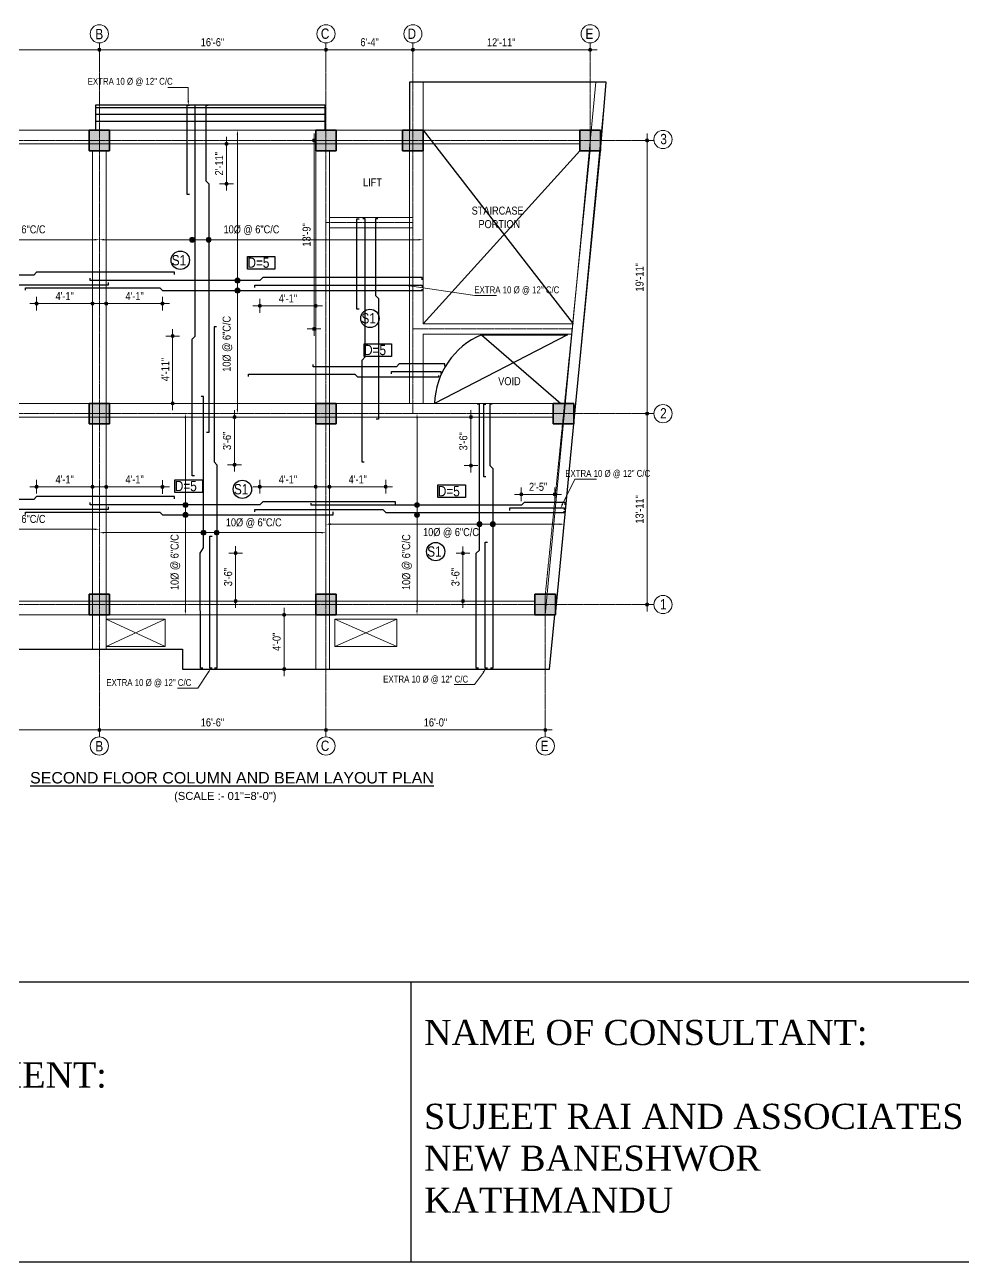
# Model space of a CAD drawing. Header units: inches. Extents: x 57837 to 133168, y 6972 to 27776.
# Drawn here: x 67352 to 68172, y 22632 to 23714 of the extents above; entities that cross this region are included whole.
import ezdxf

# ---------------------------------------------------------------- set-up
doc = ezdxf.new("R2010")
doc.units = ezdxf.units.IN
doc.header["$MEASUREMENT"] = 0
doc.linetypes.add('CENTER', pattern=[2, 1.25, -0.25, 0.25, -0.25])
for name, color, linetype, lineweight in [('0.15L', 210, 'Continuous', 15), ('CENTER', 9, 'CENTER', 5), ('col', 20, 'Continuous', 35), ('DIM', 2, 'Continuous', 13), ('rod position', 1, 'Continuous', 30), ('VALADARES', 3, 'Continuous', 25), ('wall line', 20, 'Continuous', 50)]:
    doc.layers.add(name, color=color, linetype=linetype, lineweight=lineweight)
doc.layers.add('text', color=255, linetype='Continuous')
doc.styles.add('Arial', font='arial.ttf', dxfattribs={"height": 6.5})
doc.styles.get("Standard").update_dxf_attribs({"font": 'ARIALN.TTF', "height": 7})

msp = doc.modelspace()

# ---------------------------------------------------------------- hatches: boundary and pattern name
at = {"lineweight": 13}
h = msp.add_hatch(color=256, dxfattribs=at)
edge = h.paths.add_edge_path()
edge.add_arc((67416.9, 23692.5), 1.42, 0, 360)
h = msp.add_hatch(color=256, dxfattribs=at)
edge = h.paths.add_edge_path()
edge.add_arc((67416.9, 23692.5), 1.42, 180, 540)
h = msp.add_hatch(color=256, dxfattribs=at)
edge = h.paths.add_edge_path()
edge.add_arc((67615.1, 23692.5), 1.42, 180, 540)
h = msp.add_hatch(color=256, dxfattribs=at)
edge = h.paths.add_edge_path()
edge.add_arc((67615.1, 23692.5), 1.42, 0, 360)
h = msp.add_hatch(color=256, dxfattribs=at)
edge = h.paths.add_edge_path()
edge.add_arc((67691.1, 23692.5), 1.42, 0, 360)
h = msp.add_hatch(color=256, dxfattribs=at)
edge = h.paths.add_edge_path()
edge.add_arc((67691.1, 23692.5), 1.42, 180, 540)
h = msp.add_hatch(color=256, dxfattribs=at)
edge = h.paths.add_edge_path()
edge.add_arc((67846.1, 23692.5), 1.42, 0, 360)
h = msp.add_hatch(color=256, dxfattribs=at)
edge = h.paths.add_edge_path()
edge.add_arc((67528.1, 23610.2), 1.42, 90, 450)
h = msp.add_hatch(color=256, dxfattribs=at)
edge = h.paths.add_edge_path()
edge.add_arc((67604.7, 23613.2), 1.42, 90, 450)
h = msp.add_hatch(color=256, dxfattribs=at)
edge = h.paths.add_edge_path()
edge.add_arc((67895.9, 23613.2), 1.42, 90, 450)
h = msp.add_hatch(color=256, dxfattribs=at)
edge = h.paths.add_edge_path()
edge.add_arc((67528.1, 23575.3), 1.42, -90, 270)
h = msp.add_hatch(color=256, dxfattribs=at)
edge = h.paths.add_edge_path()
edge.add_arc((67362, 23470.5), 1.42, 180, 540)
h = msp.add_hatch(color=256, dxfattribs=at)
edge = h.paths.add_edge_path()
edge.add_arc((67410.9, 23470.5), 1.42, 0, 360)
h = msp.add_hatch(color=256, dxfattribs=at)
edge = h.paths.add_edge_path()
edge.add_arc((67422.9, 23470.5), 1.42, 180, 540)
h = msp.add_hatch(color=256, dxfattribs=at)
edge = h.paths.add_edge_path()
edge.add_arc((67472.1, 23470.5), 1.42, 0, 360)
h = msp.add_hatch(color=256, dxfattribs=at)
edge = h.paths.add_edge_path()
edge.add_arc((67557.2, 23468.5), 1.42, 180, 540)
h = msp.add_hatch(color=256, dxfattribs=at)
edge = h.paths.add_edge_path()
edge.add_arc((67606.1, 23468.5), 1.42, 0, 360)
h = msp.add_hatch(color=256, dxfattribs=at)
edge = h.paths.add_edge_path()
edge.add_arc((67604.7, 23448.3), 1.42, -90, 270)
h = msp.add_hatch(color=256, dxfattribs=at)
edge = h.paths.add_edge_path()
edge.add_arc((67481, 23442.1), 1.42, 90, 450)
h = msp.add_hatch(color=256, dxfattribs=at)
edge = h.paths.add_edge_path()
edge.add_arc((67481, 23383.2), 1.42, -90, 270)
h = msp.add_hatch(color=256, dxfattribs=at)
edge = h.paths.add_edge_path()
edge.add_arc((67535.1, 23371.2), 1.42, 90, 450)
h = msp.add_hatch(color=256, dxfattribs=at)
edge = h.paths.add_edge_path()
edge.add_arc((67741.9, 23371.2), 1.42, 90, 450)
h = msp.add_hatch(color=256, dxfattribs=at)
edge = h.paths.add_edge_path()
edge.add_arc((67895.9, 23374.2), 1.42, 90, 450)
h = msp.add_hatch(color=256, dxfattribs=at)
edge = h.paths.add_edge_path()
edge.add_arc((67895.9, 23374.2), 1.42, -90, 270)
h = msp.add_hatch(color=256, dxfattribs=at)
edge = h.paths.add_edge_path()
edge.add_arc((67535.1, 23329.5), 1.42, -90, 270)
h = msp.add_hatch(color=256, dxfattribs=at)
edge = h.paths.add_edge_path()
edge.add_arc((67741.9, 23328.8), 1.42, -90, 270)
h = msp.add_hatch(color=256, dxfattribs=at)
edge = h.paths.add_edge_path()
edge.add_arc((67362, 23310.2), 1.42, 180, 540)
h = msp.add_hatch(color=256, dxfattribs=at)
edge = h.paths.add_edge_path()
edge.add_arc((67410.9, 23310.2), 1.42, 0, 360)
h = msp.add_hatch(color=256, dxfattribs=at)
edge = h.paths.add_edge_path()
edge.add_arc((67422.9, 23310.1), 1.42, 180, 540)
h = msp.add_hatch(color=256, dxfattribs=at)
edge = h.paths.add_edge_path()
edge.add_arc((67472.1, 23310.1), 1.42, 0, 360)
h = msp.add_hatch(color=256, dxfattribs=at)
edge = h.paths.add_edge_path()
edge.add_arc((67557.2, 23310.2), 1.42, 180, 540)
h = msp.add_hatch(color=256, dxfattribs=at)
edge = h.paths.add_edge_path()
edge.add_arc((67606.1, 23310.2), 1.42, 0, 360)
h = msp.add_hatch(color=256, dxfattribs=at)
edge = h.paths.add_edge_path()
edge.add_arc((67618.1, 23310.2), 1.42, 180, 540)
h = msp.add_hatch(color=256, dxfattribs=at)
edge = h.paths.add_edge_path()
edge.add_arc((67667.3, 23310.2), 1.42, 0, 360)
h = msp.add_hatch(color=256, dxfattribs=at)
edge = h.paths.add_edge_path()
edge.add_arc((67785.9, 23303.6), 1.42, 180, 540)
h = msp.add_hatch(color=256, dxfattribs=at)
edge = h.paths.add_edge_path()
edge.add_arc((67815.1, 23303.6), 1.42, 0, 360)
h = msp.add_hatch(color=256, dxfattribs=at)
edge = h.paths.add_edge_path()
edge.add_arc((67536.1, 23252.2), 1.42, 90, 450)
h = msp.add_hatch(color=256, dxfattribs=at)
edge = h.paths.add_edge_path()
edge.add_arc((67734.9, 23252.1), 1.42, 90, 450)
h = msp.add_hatch(color=256, dxfattribs=at)
edge = h.paths.add_edge_path()
edge.add_arc((67536.1, 23210.2), 1.42, -90, 270)
h = msp.add_hatch(color=256, dxfattribs=at)
edge = h.paths.add_edge_path()
edge.add_arc((67734.9, 23210.2), 1.42, -90, 270)
h = msp.add_hatch(color=256, dxfattribs=at)
edge = h.paths.add_edge_path()
edge.add_arc((67895.9, 23207.2), 1.42, -90, 270)
h = msp.add_hatch(color=256, dxfattribs=at)
edge = h.paths.add_edge_path()
edge.add_arc((67578.6, 23198.2), 1.42, 90, 450)
h = msp.add_hatch(color=256, dxfattribs=at)
edge = h.paths.add_edge_path()
edge.add_arc((67578.6, 23150.7), 1.42, -90, 270)
h = msp.add_hatch(color=256, dxfattribs=at)
edge = h.paths.add_edge_path()
edge.add_arc((67416.9, 23097.5), 1.42, 0, 360)
h = msp.add_hatch(color=256, dxfattribs=at)
edge = h.paths.add_edge_path()
edge.add_arc((67416.9, 23097.5), 1.42, 180, 540)
h = msp.add_hatch(color=256, dxfattribs=at)
edge = h.paths.add_edge_path()
edge.add_arc((67615.1, 23097.5), 1.42, 0, 360)
h = msp.add_hatch(color=256, dxfattribs=at)
edge = h.paths.add_edge_path()
edge.add_arc((67615.1, 23097.5), 1.42, 180, 540)
h = msp.add_hatch(color=256, dxfattribs=at)
edge = h.paths.add_edge_path()
edge.add_arc((67806.9, 23097.5), 1.42, 0, 360)
at = {"layer": 'col'}
h = msp.add_hatch(color=256, dxfattribs=at)
h.paths.add_polyline_path([(67407.9, 23604.2), (67425.9, 23604.2), (67425.9, 23622.2), (67407.9, 23622.2)])
h.paths.add_polyline_path([(67407.9, 23198.2), (67425.9, 23198.2), (67425.9, 23216.2), (67407.9, 23216.2)])
h.paths.add_polyline_path([(67209.9, 23198.2), (67227.9, 23198.2), (67227.9, 23216.2), (67209.9, 23216.2)])
h.paths.add_polyline_path([(67209.9, 23604.2), (67227.9, 23604.2), (67227.9, 23622.2), (67209.9, 23622.2)])
h.paths.add_polyline_path([(67209.9, 23365.2), (67227.9, 23365.2), (67227.9, 23383.2), (67209.9, 23383.2)])
h.paths.add_polyline_path([(67407.9, 23365.2), (67425.9, 23365.2), (67425.9, 23383.2), (67407.9, 23383.2)])
h.paths.add_polyline_path([(67797.7, 23198.2), (67815.7, 23198.2), (67815.7, 23216.2), (67797.7, 23216.2)])
h.paths.add_polyline_path([(67813.9, 23365.2), (67831.9, 23365.2), (67831.9, 23383.2), (67813.9, 23383.2)])
h.paths.add_polyline_path([(67606.1, 23198.2), (67624.1, 23198.2), (67624.1, 23216.2), (67606.1, 23216.2)])
h.paths.add_polyline_path([(67606.1, 23365.2), (67624.1, 23365.2), (67624.1, 23383.2), (67606.1, 23383.2)])
h.paths.add_polyline_path([(67837.1, 23604.2), (67855.1, 23604.2), (67855.1, 23622.2), (67837.1, 23622.2)])
h.paths.add_polyline_path([(67682.1, 23604.2), (67700.1, 23604.2), (67700.1, 23622.2), (67682.1, 23622.2)])
h.paths.add_polyline_path([(67606.1, 23604.2), (67624.1, 23604.2), (67624.1, 23622.2), (67606.1, 23622.2)])
at = {"layer": 'DIM', "lineweight": 0}
h = msp.add_hatch(color=3, dxfattribs=at)
h.paths.add_polyline_path([(67498.1, 23528.5, 0.414214), (67495.9, 23526.3, 0.414214), (67498.1, 23524.1)])
h.paths.add_polyline_path([(67498.1, 23528.5), (67498.1, 23524.1, 0.414214), (67500.3, 23526.3, 0.414214)])
h = msp.add_hatch(color=3, dxfattribs=at)
h.paths.add_polyline_path([(67512.5, 23528.5, 0.414214), (67510.3, 23526.3, 0.414214), (67512.5, 23524.1)])
h.paths.add_polyline_path([(67512.5, 23528.5), (67512.5, 23524.1, 0.414214), (67514.7, 23526.3, 0.414214)])
h = msp.add_hatch(color=3, dxfattribs=at)
h.paths.add_polyline_path([(67537.7, 23492.7, 0.414214), (67535.5, 23490.6, 0.414214), (67537.7, 23488.4)])
h.paths.add_polyline_path([(67537.7, 23492.7), (67537.7, 23488.4, 0.414214), (67539.9, 23490.6, 0.414214)])
h = msp.add_hatch(color=3, dxfattribs=at)
h.paths.add_polyline_path([(67537.7, 23484, 0.414214), (67535.5, 23481.8, 0.414214), (67537.7, 23479.6)])
h.paths.add_polyline_path([(67537.7, 23484), (67537.7, 23479.6, 0.414214), (67539.9, 23481.8, 0.414214)])
h = msp.add_hatch(color=3, dxfattribs=at)
h.paths.add_polyline_path([(67492.2, 23296.5, 0.414214), (67490, 23294.3, 0.414214), (67492.2, 23292.1)])
h.paths.add_polyline_path([(67492.2, 23296.5), (67492.2, 23292.1, 0.414214), (67494.4, 23294.3, 0.414214)])
h = msp.add_hatch(color=3, dxfattribs=at)
h.paths.add_polyline_path([(67694.7, 23296.5, 0.414214), (67692.5, 23294.3, 0.414214), (67694.7, 23292.1)])
h.paths.add_polyline_path([(67694.7, 23296.5), (67694.7, 23292.1, 0.414214), (67696.9, 23294.3, 0.414214)])
h = msp.add_hatch(color=3, dxfattribs=at)
h.paths.add_polyline_path([(67492.2, 23287.8, 0.414214), (67490, 23285.6, 0.414214), (67492.2, 23283.4)])
h.paths.add_polyline_path([(67492.2, 23287.8), (67492.2, 23283.4, 0.414214), (67494.4, 23285.6, 0.414214)])
h = msp.add_hatch(color=3, dxfattribs=at)
h.paths.add_polyline_path([(67694.7, 23287.8, 0.414214), (67692.5, 23285.6, 0.414214), (67694.7, 23283.4)])
h.paths.add_polyline_path([(67694.7, 23287.8), (67694.7, 23283.4, 0.414214), (67696.9, 23285.6, 0.414214)])
h = msp.add_hatch(color=3, dxfattribs=at)
h.paths.add_polyline_path([(67749.4, 23279.7, 0.414214), (67747.3, 23277.5, 0.414214), (67749.4, 23275.3)])
h.paths.add_polyline_path([(67749.4, 23279.7), (67749.4, 23275.3, 0.414214), (67751.6, 23277.5, 0.414214)])
h = msp.add_hatch(color=3, dxfattribs=at)
h.paths.add_polyline_path([(67761.1, 23279.7, 0.414214), (67758.9, 23277.5, 0.414214), (67761.1, 23275.3)])
h.paths.add_polyline_path([(67761.1, 23279.7), (67761.1, 23275.3, 0.414214), (67763.3, 23277.5, 0.414214)])
h = msp.add_hatch(color=3, dxfattribs=at)
h.paths.add_polyline_path([(67507.9, 23272.3, 0.414214), (67505.7, 23270.1, 0.414214), (67507.9, 23267.9)])
h.paths.add_polyline_path([(67507.9, 23272.3), (67507.9, 23267.9, 0.414214), (67510, 23270.1, 0.414214)])
h = msp.add_hatch(color=3, dxfattribs=at)
h.paths.add_polyline_path([(67519.5, 23272.3, 0.414214), (67517.3, 23270.1, 0.414214), (67519.5, 23267.9)])
h.paths.add_polyline_path([(67519.5, 23272.3), (67519.5, 23267.9, 0.414214), (67521.7, 23270.1, 0.414214)])

# ---------------------------------------------------------------- linework, layer by layer
at = {"lineweight": 13}
for p, q in [((67416.9, 23698.5), (67416.9, 23686.5)), ((67416.9, 23686.5), (67416.9, 23698.5)), ((67615.1, 23686.5), (67615.1, 23698.5)), ((67615.1, 23698.5), (67615.1, 23686.5)), ((67691.1, 23698.5), (67691.1, 23686.5)), ((67691.1, 23686.5), (67691.1, 23698.5)), ((67846.1, 23698.5), (67846.1, 23686.5)), ((67410.9, 23692.5), (67422.9, 23692.5)), ((67422.9, 23692.5), (67410.9, 23692.5)), ((67621.1, 23692.5), (67609.1, 23692.5)), ((67609.1, 23692.5), (67621.1, 23692.5)), ((67685.1, 23692.5), (67697.1, 23692.5)), ((67697.1, 23692.5), (67685.1, 23692.5)), ((67840.1, 23692.5), (67852.1, 23692.5)), ((67522.1, 23610.2), (67534.1, 23610.2)), ((67528.1, 23604.2), (67528.1, 23616.2)), ((67598.7, 23613.2), (67610.7, 23613.2)), ((67604.7, 23607.2), (67604.7, 23619.2)), ((67889.9, 23613.2), (67901.9, 23613.2)), ((67895.9, 23607.2), (67895.9, 23619.2)), ((67528.1, 23581.3), (67528.1, 23569.3)), ((67534.1, 23575.3), (67522.1, 23575.3)), ((67368, 23470.5), (67356, 23470.5)), ((67362, 23464.5), (67362, 23476.5)), ((67404.9, 23470.5), (67416.9, 23470.5)), ((67410.9, 23476.5), (67410.9, 23464.5)), ((67428.9, 23470.5), (67416.9, 23470.5)), ((67422.9, 23464.5), (67422.9, 23476.5)), ((67466.1, 23470.5), (67478.1, 23470.5)), ((67472.1, 23476.5), (67472.1, 23464.5)), ((67563.2, 23468.5), (67551.2, 23468.5)), ((67557.2, 23462.5), (67557.2, 23474.5)), ((67600.1, 23468.5), (67612.1, 23468.5)), ((67606.1, 23474.5), (67606.1, 23462.5)), ((67481, 23436.1), (67481, 23448.1)), ((67610.7, 23448.3), (67598.7, 23448.3)), ((67604.7, 23454.3), (67604.7, 23442.3)), ((67475, 23442.1), (67487, 23442.1)), ((67487, 23383.2), (67475, 23383.2)), ((67481, 23389.2), (67481, 23377.2)), ((67529.1, 23371.2), (67541.1, 23371.2)), ((67535.1, 23365.2), (67535.1, 23377.2)), ((67735.9, 23371.2), (67747.9, 23371.2)), ((67741.9, 23365.2), (67741.9, 23377.2)), ((67889.9, 23374.2), (67901.9, 23374.2)), ((67901.9, 23374.2), (67889.9, 23374.2)), ((67895.9, 23368.2), (67895.9, 23380.2)), ((67895.9, 23380.2), (67895.9, 23368.2)), ((67541.1, 23329.5), (67529.1, 23329.5)), ((67535.1, 23335.5), (67535.1, 23323.5)), ((67747.9, 23328.8), (67735.9, 23328.8)), ((67741.9, 23334.8), (67741.9, 23322.8)), ((67368, 23310.2), (67356, 23310.2)), ((67362, 23304.2), (67362, 23316.2)), ((67404.9, 23310.2), (67416.9, 23310.2)), ((67410.9, 23316.2), (67410.9, 23304.2)), ((67428.9, 23310.1), (67416.9, 23310.1)), ((67422.9, 23304.1), (67422.9, 23316.1)), ((67466.1, 23310.1), (67478.1, 23310.1)), ((67472.1, 23316.1), (67472.1, 23304.1)), ((67563.2, 23310.2), (67551.2, 23310.2)), ((67557.2, 23304.2), (67557.2, 23316.2)), ((67600.1, 23310.2), (67612.1, 23310.2)), ((67606.1, 23316.2), (67606.1, 23304.2)), ((67624.1, 23310.2), (67612.1, 23310.2)), ((67618.1, 23304.2), (67618.1, 23316.2)), ((67661.3, 23310.2), (67673.3, 23310.2)), ((67667.3, 23316.2), (67667.3, 23304.2)), ((67785.9, 23297.6), (67785.9, 23309.6)), ((67815.1, 23309.6), (67815.1, 23297.6)), ((67791.9, 23303.6), (67779.9, 23303.6)), ((67809.1, 23303.6), (67821.1, 23303.6)), ((67530.1, 23252.2), (67542.1, 23252.2)), ((67536.1, 23246.2), (67536.1, 23258.2)), ((67728.9, 23252.1), (67740.9, 23252.1)), ((67734.9, 23246.1), (67734.9, 23258.1)), ((67542.1, 23210.2), (67530.1, 23210.2)), ((67536.1, 23216.2), (67536.1, 23204.2)), ((67740.9, 23210.2), (67728.9, 23210.2)), ((67734.9, 23216.2), (67734.9, 23204.2)), ((67895.9, 23213.2), (67895.9, 23201.2)), ((67572.6, 23198.2), (67584.6, 23198.2)), ((67578.6, 23192.2), (67578.6, 23204.2)), ((67901.9, 23207.2), (67889.9, 23207.2)), ((67578.6, 23156.7), (67578.6, 23144.7)), ((67584.6, 23150.7), (67572.6, 23150.7)), ((67416.9, 23103.5), (67416.9, 23091.5)), ((67416.9, 23091.5), (67416.9, 23103.5)), ((67615.1, 23103.5), (67615.1, 23091.5)), ((67615.1, 23091.5), (67615.1, 23103.5)), ((67806.9, 23103.5), (67806.9, 23091.5)), ((67410.9, 23097.5), (67422.9, 23097.5)), ((67422.9, 23097.5), (67410.9, 23097.5)), ((67609.1, 23097.5), (67621.1, 23097.5)), ((67621.1, 23097.5), (67609.1, 23097.5)), ((67800.9, 23097.5), (67812.9, 23097.5))]:
    msp.add_line(p, q, dxfattribs=at)
at = {"color": 6}
for p, q in [((67860.2, 23664.2), (67688.1, 23664.2)), ((67688.1, 23664.2), (67688.1, 23622.2)), ((67855.1, 23604.2), (67860.2, 23664.2)), ((67413.7, 23622.2), (67413.7, 23644.2)), ((67413.7, 23644.2), (67614.1, 23644.2)), ((67614.1, 23644.2), (67614.1, 23622.2)), ((67700.1, 23622.2), (67831.3, 23452.8)), ((67700.1, 23452.8), (67837.1, 23604.2)), ((67831.9, 23365.2), (67855.1, 23604.2)), ((67815.7, 23198.2), (67831.9, 23365.2)), ((67810.6, 23150.7), (67815.2, 23198.3)), ((67209.9, 23168.2), (67489.6, 23168.2)), ((67489.6, 23168.2), (67489.6, 23150.6)), ((67489.6, 23150.6), (67810.6, 23150.7))]:
    msp.add_line(p, q, dxfattribs=at)
for p, q in [((67546.5, 23511.6), (67570.5, 23511.6)), ((67546.5, 23500.6), (67546.5, 23511.6)), ((67570.5, 23511.6), (67570.5, 23500.6)), ((67570.5, 23500.6), (67546.5, 23500.6)), ((67648.5, 23435.3), (67672.5, 23435.3)), ((67648.5, 23424.3), (67648.5, 23435.3)), ((67672.5, 23435.3), (67672.5, 23424.3)), ((67672.5, 23424.3), (67648.5, 23424.3)), ((67483, 23316.3), (67507, 23316.3)), ((67483, 23305.3), (67483, 23316.3)), ((67507, 23316.3), (67507, 23305.3)), ((67713, 23311.8), (67737, 23311.8)), ((67713, 23300.8), (67713, 23311.8)), ((67737, 23311.8), (67737, 23300.8)), ((67507, 23305.3), (67483, 23305.3)), ((67737, 23300.8), (67713, 23300.8)), ((69722.5, 22876.9), (66917, 22876.9)), ((67689.6, 22631.9), (67689.6, 22876.9))]:
    msp.add_line(p, q)
at = {"color": 1}
msp.add_line((69722.5, 22631.9), (66916.4, 22631.9), dxfattribs=at)
at = {"lineweight": 13}
for centre in [(67416.9, 23692.5), (67416.9, 23692.5), (67615.1, 23692.5), (67615.1, 23692.5), (67691.1, 23692.5), (67691.1, 23692.5), (67846.1, 23692.5), (67528.1, 23610.2), (67604.7, 23613.2), (67895.9, 23613.2), (67528.1, 23575.3), (67362, 23470.5), (67410.9, 23470.5), (67422.9, 23470.5), (67472.1, 23470.5), (67557.2, 23468.5), (67606.1, 23468.5), (67604.7, 23448.3), (67481, 23442.1), (67481, 23383.2), (67535.1, 23371.2), (67741.9, 23371.2), (67895.9, 23374.2), (67895.9, 23374.2), (67535.1, 23329.5), (67741.9, 23328.8), (67362, 23310.2), (67410.9, 23310.2), (67422.9, 23310.1), (67472.1, 23310.1), (67557.2, 23310.2), (67606.1, 23310.2), (67618.1, 23310.2), (67667.3, 23310.2), (67785.9, 23303.6), (67815.1, 23303.6), (67536.1, 23252.2), (67734.9, 23252.1), (67536.1, 23210.2), (67734.9, 23210.2), (67895.9, 23207.2), (67578.6, 23198.2), (67578.6, 23150.7), (67416.9, 23097.5), (67416.9, 23097.5), (67615.1, 23097.5), (67615.1, 23097.5), (67806.9, 23097.5)]:
    msp.add_circle(centre, 1.42, dxfattribs=at)
for centre in [(67487.7, 23508.4), (67653.5, 23457.5), (67542, 23308), (67711, 23253.5)]:
    msp.add_circle(centre, 8.02)
at = {"layer": '0.15L', "lineweight": 18}
for centre in [(67416.9, 23706.4), (67615.1, 23706.4), (67691.1, 23706.4), (67846.1, 23706.4), (67909.8, 23614), (67909.8, 23374.2), (67909.8, 23207.2), (67416.9, 23083.5), (67615.1, 23083.5), (67806.9, 23083.5)]:
    msp.add_circle(centre, 7.95, dxfattribs=at)
at = {"layer": 'CENTER'}
for p, q in [((67691.1, 23698.5), (67691.1, 23374.2)), ((67416.9, 23692.5), (67416.9, 23097.5)), ((67615.1, 23692.5), (67615.1, 23097.5)), ((67846.1, 23604.6), (67846.1, 23692.5)), ((67901.9, 23613.2), (67132.5, 23613.2)), ((67806.9, 23216.2), (67846.1, 23604.6)), ((67615.1, 23541.3), (67691.1, 23541.3)), ((67691.1, 23448.3), (67830.1, 23448.3)), ((67901.9, 23374.2), (67132.5, 23374.2)), ((67806.9, 23097.5), (67806.9, 23216.2)), ((67901.9, 23207.2), (67132.5, 23207.2))]:
    msp.add_line(p, q, dxfattribs=at)
at = {"layer": 'col'}
for p, q in [((67425.9, 23622.2), (67407.9, 23622.2)), ((67407.9, 23622.2), (67407.9, 23604.2)), ((67425.9, 23604.2), (67425.9, 23622.2)), ((67624.1, 23622.2), (67606.1, 23622.2)), ((67606.1, 23622.2), (67606.1, 23604.2)), ((67624.1, 23604.2), (67624.1, 23622.2)), ((67700.1, 23622.2), (67682.1, 23622.2)), ((67682.1, 23622.2), (67682.1, 23604.2)), ((67700.1, 23604.2), (67700.1, 23622.2)), ((67855.1, 23622.2), (67837.1, 23622.2)), ((67837.1, 23622.2), (67837.1, 23604.2)), ((67855.1, 23604.2), (67855.1, 23622.2)), ((67407.9, 23604.2), (67425.9, 23604.2)), ((67606.1, 23604.2), (67624.1, 23604.2)), ((67682.1, 23604.2), (67700.1, 23604.2)), ((67837.1, 23604.2), (67855.1, 23604.2)), ((67425.9, 23383.2), (67407.9, 23383.2)), ((67407.9, 23383.2), (67407.9, 23365.2)), ((67425.9, 23365.2), (67425.9, 23383.2)), ((67624.1, 23383.2), (67606.1, 23383.2)), ((67606.1, 23383.2), (67606.1, 23365.2)), ((67624.1, 23365.2), (67624.1, 23383.2)), ((67831.9, 23383.2), (67813.9, 23383.2)), ((67813.9, 23383.2), (67813.9, 23365.2)), ((67831.9, 23365.2), (67831.9, 23383.2)), ((67407.9, 23365.2), (67425.9, 23365.2)), ((67606.1, 23365.2), (67624.1, 23365.2)), ((67813.9, 23365.2), (67831.9, 23365.2)), ((67425.9, 23216.2), (67407.9, 23216.2)), ((67407.9, 23216.2), (67407.9, 23198.2)), ((67425.9, 23198.2), (67425.9, 23216.2)), ((67624.1, 23216.2), (67606.1, 23216.2)), ((67606.1, 23216.2), (67606.1, 23198.2)), ((67624.1, 23198.2), (67624.1, 23216.2)), ((67815.7, 23216.2), (67797.7, 23216.2)), ((67797.7, 23216.2), (67797.7, 23198.2)), ((67815.7, 23198.2), (67815.7, 23216.2)), ((67407.9, 23198.2), (67425.9, 23198.2)), ((67606.1, 23198.2), (67624.1, 23198.2)), ((67797.7, 23198.2), (67815.7, 23198.2))]:
    msp.add_line(p, q, dxfattribs=at)
at = {"layer": 'DIM'}
for p, q in [((67222.9, 23692.5), (67412.9, 23692.5)), ((67611.1, 23692.5), (67420.9, 23692.5)), ((67619.1, 23692.5), (67687.1, 23692.5)), ((67695.1, 23692.5), (67842.1, 23692.5)), ((67494.7, 23659.6), (67476.9, 23659.6)), ((67494.7, 23647.9), (67494.7, 23659.6)), ((67604.7, 23452.3), (67604.7, 23609.2)), ((67895.9, 23378.2), (67895.9, 23609.2)), ((67528.1, 23579.3), (67528.1, 23606.2)), ((67688.1, 23486), (67745.2, 23477.6)), ((67745.2, 23477.6), (67764.1, 23477.6)), ((67481, 23438.1), (67481, 23387.2)), ((67535.1, 23333.5), (67535.1, 23367.2)), ((67895.9, 23211.2), (67895.9, 23370.2)), ((67821.9, 23295.1), (67832.6, 23317)), ((67832.6, 23317), (67851.6, 23317)), ((67536.1, 23248.2), (67536.1, 23214.2)), ((67734.9, 23214.2), (67734.9, 23248.1)), ((67578.6, 23194.2), (67578.6, 23154.7)), ((67512.2, 23147.9), (67502.9, 23134.2)), ((67752.7, 23147.9), (67745, 23137.2)), ((67502.9, 23134.2), (67485.2, 23134.2)), ((67745, 23137.2), (67727.3, 23137.2)), ((67222.9, 23097.5), (67412.9, 23097.5)), ((67420.9, 23097.5), (67611.1, 23097.5)), ((67619.1, 23097.5), (67802.9, 23097.5))]:
    msp.add_line(p, q, dxfattribs=at)
at = {"layer": 'DIM', "color": 6}
for p, q in [((67537.7, 23378.2), (67537.7, 23618.2)), ((67213.9, 23526.3), (67412.9, 23526.3)), ((67420.9, 23526.3), (67696.1, 23526.3)), ((67492.2, 23202.2), (67492.2, 23370.2)), ((67694.7, 23202.2), (67694.7, 23370.2)), ((67619.1, 23277.5), (67819.3, 23277.5)), ((67213.9, 23273.1), (67412.9, 23273.1)), ((67420.9, 23270.1), (67611.1, 23270.1))]:
    msp.add_line(p, q, dxfattribs=at)
at = {"layer": 'DIM', "color": 2}
for p, q in [((67366, 23470.5), (67406.9, 23470.5)), ((67426.9, 23470.5), (67468.1, 23470.5)), ((67561.2, 23468.5), (67602.1, 23468.5)), ((67741.9, 23367.2), (67741.9, 23332.8)), ((67366, 23310.2), (67406.9, 23310.2)), ((67426.9, 23310.1), (67468.1, 23310.1)), ((67561.2, 23310.2), (67602.1, 23310.2)), ((67622.1, 23310.2), (67663.3, 23310.2)), ((67789.9, 23303.6), (67811.1, 23303.6))]:
    msp.add_line(p, q, dxfattribs=at)
at = {"layer": 'DIM', "color": 3, "lineweight": 0}
for centre in [(67498.1, 23526.3), (67512.5, 23526.3), (67537.7, 23490.6), (67537.7, 23481.8), (67492.2, 23294.3), (67694.7, 23294.3), (67492.2, 23285.6), (67694.7, 23285.6), (67749.4, 23277.5), (67761.1, 23277.5), (67507.9, 23270.1), (67519.5, 23270.1)]:
    msp.add_circle(centre, 2.19, dxfattribs=at)
at = {"layer": 'DIM'}
for points in [[(67495.3, 23647.9), (67494.7, 23643.9), (67494, 23647.9)], [(67688, 23485.3), (67684.2, 23486.6), (67688.2, 23486.7)], [(67822.5, 23294.8), (67820.2, 23291.5), (67821.3, 23295.4)], [(67511.6, 23148.3), (67514.4, 23151.2), (67512.7, 23147.5)], [(67752.1, 23148.3), (67755, 23151.2), (67753.2, 23147.6)]]:
    msp.add_solid(points, dxfattribs=at)
at = {"layer": 'DIM', "color": 6}
for points in [[(67537, 23618.2), (67538.3, 23618.2), (67537.7, 23622.2)], [(67412.9, 23527), (67412.9, 23525.7), (67416.9, 23526.3)], [(67420.9, 23527), (67420.9, 23525.7), (67416.9, 23526.3)], [(67696.1, 23527), (67696.1, 23525.7), (67700.1, 23526.3)], [(67491.5, 23370.2), (67492.8, 23370.2), (67492.2, 23374.2)], [(67537, 23378.2), (67538.3, 23378.2), (67537.7, 23374.2)], [(67694, 23370.2), (67695.4, 23370.2), (67694.7, 23374.2)], [(67412.9, 23273.7), (67412.9, 23272.4), (67416.9, 23273.1)], [(67619.1, 23278.2), (67619.1, 23276.8), (67615.1, 23277.5)], [(67819.3, 23278.2), (67819.3, 23276.8), (67823.3, 23277.5)], [(67420.9, 23270.7), (67420.9, 23269.4), (67416.9, 23270.1)], [(67611.1, 23270.7), (67611.1, 23269.4), (67615.1, 23270.1)], [(67491.5, 23202.2), (67492.8, 23202.2), (67492.2, 23198.2)], [(67694, 23202.2), (67695.3, 23202.2), (67694.7, 23198.2)]]:
    msp.add_solid(points, dxfattribs=at)
at = {"layer": 'rod position'}
for p, q in [((67414.5, 23642.1), (67613.7, 23642.1)), ((67493.7, 23566), (67493.7, 23643.9)), ((67493.7, 23643.9), (67493.7, 23643.9)), ((67493.7, 23643.9), (67495.7, 23643.9)), ((67500.8, 23643.9), (67498.8, 23643.9)), ((67500.8, 23442.1), (67500.8, 23643.9)), ((67512, 23643.8), (67510, 23643.8)), ((67510, 23643.8), (67510, 23577.8)), ((67414.5, 23636.1), (67613.7, 23636.1)), ((67414.5, 23630.1), (67613.7, 23630.1)), ((67510, 23577.8), (67512.5, 23575.3)), ((67495.7, 23566), (67493.7, 23566)), ((67512.5, 23575.3), (67512.5, 23357.6)), ((67642.2, 23465.6), (67642.2, 23544.7)), ((67642.2, 23544.7), (67642.2, 23544.7)), ((67642.2, 23544.7), (67644.2, 23544.7)), ((67649.3, 23544.7), (67647.3, 23544.7)), ((67649.3, 23423.8), (67649.3, 23544.7)), ((67660.5, 23544.6), (67658.5, 23544.6)), ((67658.5, 23544.6), (67658.5, 23477.5)), ((67359.5, 23495.4), (67180.7, 23495.4)), ((67362, 23497.9), (67359.5, 23495.4)), ((67482.5, 23497.9), (67362, 23497.9)), ((67408.9, 23490.7), (67408.9, 23492.7)), ((67557.3, 23490.7), (67408.9, 23490.7)), ((67482.5, 23495.9), (67482.5, 23497.9)), ((67559.8, 23493.2), (67557.3, 23490.7)), ((67699.2, 23493.2), (67559.8, 23493.2)), ((67699.2, 23491.2), (67699.2, 23493.2)), ((67253.6, 23486.8), (67424.9, 23486.8)), ((67352.3, 23482.3), (67352.3, 23484.3)), ((67352.3, 23484.3), (67469.7, 23484.3)), ((67424.9, 23486.8), (67424.9, 23488.8)), ((67469.7, 23484.3), (67472.2, 23481.8)), ((67472.2, 23481.8), (67699.2, 23481.8)), ((67553, 23484.6), (67553, 23486.6)), ((67553, 23486.6), (67699.2, 23486.6)), ((67699.2, 23486.6), (67699.2, 23484.8)), ((67699.2, 23481.8), (67699.2, 23483.1)), ((67658.5, 23477.5), (67661, 23475)), ((67661, 23475), (67661, 23369.5)), ((67644.2, 23465.6), (67642.2, 23465.6)), ((67519.2, 23450), (67517.2, 23450)), ((67517.2, 23450), (67517.2, 23332)), ((67498.1, 23439.4), (67500.8, 23442.1)), ((67498.1, 23319.8), (67498.1, 23439.4)), ((67603.9, 23415.2), (67603.9, 23417.2)), ((67676.7, 23415.2), (67603.9, 23415.2)), ((67646.6, 23421), (67649.3, 23423.8)), ((67646.6, 23331.8), (67646.6, 23421)), ((67679.2, 23417.7), (67676.7, 23415.2)), ((67719.1, 23417.7), (67679.2, 23417.7)), ((67719.1, 23415.7), (67719.1, 23417.7)), ((67547.3, 23406.8), (67547.3, 23408.8)), ((67547.3, 23408.8), (67640.2, 23408.8)), ((67640.2, 23408.8), (67642.7, 23406.3)), ((67642.7, 23406.3), (67713.9, 23406.3)), ((67672.4, 23409.1), (67672.4, 23411.1)), ((67672.4, 23411.1), (67715.4, 23411.1)), ((67713.9, 23406.3), (67713.9, 23407.6)), ((67715.4, 23411.1), (67715.4, 23409.3)), ((67508, 23389.2), (67506, 23389.2)), ((67508, 23256.9), (67508, 23389.2)), ((67749.2, 23382.5), (67747.2, 23382.5)), ((67749.2, 23254.9), (67749.2, 23382.5)), ((67753, 23318.9), (67753, 23382.5)), ((67753, 23382.5), (67753, 23382.5)), ((67753, 23382.5), (67755, 23382.5)), ((67760.4, 23382.5), (67758.4, 23382.5)), ((67758.4, 23382.5), (67758.4, 23328.8)), ((67661, 23369.5), (67659, 23369.5)), ((67512.5, 23357.6), (67510.5, 23357.6)), ((67517.2, 23332), (67519.7, 23329.5)), ((67519.7, 23329.5), (67519.7, 23151.6)), ((67648.6, 23331.8), (67646.6, 23331.8)), ((67758.4, 23328.8), (67760.9, 23326.3)), ((67500.1, 23319.8), (67498.1, 23319.8)), ((67755, 23318.9), (67753, 23318.9)), ((67760.9, 23326.3), (67760.9, 23151.6)), ((67359.5, 23299.2), (67180.7, 23299.2)), ((67362, 23301.7), (67359.5, 23299.2)), ((67482.5, 23301.7), (67362, 23301.7)), ((67408.9, 23294.5), (67408.9, 23296.5)), ((67482.5, 23299.7), (67482.5, 23301.7)), ((67559.8, 23297), (67557.3, 23294.5)), ((67675.9, 23297), (67559.8, 23297)), ((67602.1, 23294), (67602.1, 23296)), ((67675.9, 23295), (67675.9, 23297)), ((67788.5, 23296.5), (67786, 23294)), ((67824.2, 23296.5), (67788.5, 23296.5)), ((67824.2, 23294.5), (67824.2, 23296.5)), ((67253.6, 23290.6), (67424.9, 23290.6)), ((67352.3, 23286.1), (67352.3, 23288.1)), ((67352.3, 23288.1), (67469.7, 23288.1)), ((67557.3, 23294.5), (67408.9, 23294.5)), ((67424.9, 23290.6), (67424.9, 23292.6)), ((67469.7, 23288.1), (67472.2, 23285.6)), ((67472.2, 23285.6), (67621.5, 23285.6)), ((67553, 23288.3), (67553, 23290.3)), ((67553, 23290.3), (67664.8, 23290.3)), ((67786, 23294), (67602.1, 23294)), ((67621.5, 23285.6), (67621.5, 23288.2)), ((67664.8, 23290.3), (67667.5, 23287.6)), ((67667.5, 23287.6), (67823.3, 23287.6)), ((67823.8, 23291.5), (67775.7, 23291.5)), ((67775.7, 23291.5), (67775.7, 23289.5)), ((67823.3, 23287.6), (67823.3, 23288.9)), ((67823.8, 23290.2), (67823.8, 23291.5)), ((67513.6, 23151.6), (67513.6, 23267)), ((67513.6, 23267), (67513.6, 23267)), ((67513.6, 23267), (67515.6, 23267)), ((67505.2, 23252.2), (67508, 23256.9)), ((67505.3, 23151.6), (67505.2, 23252.2)), ((67746.4, 23252.1), (67749.2, 23254.9)), ((67746.4, 23151.6), (67746.4, 23252.1)), ((67754.2, 23151.6), (67754.2, 23261.9)), ((67754.2, 23261.9), (67754.2, 23261.9)), ((67754.2, 23261.9), (67756.2, 23261.9)), ((67507.3, 23151.6), (67505.3, 23151.6)), ((67515.6, 23151.6), (67513.6, 23151.6)), ((67519.7, 23151.6), (67517.7, 23151.6)), ((67748.4, 23151.6), (67746.4, 23151.6)), ((67756.2, 23151.6), (67754.2, 23151.6)), ((67760.9, 23151.6), (67758.9, 23151.6))]:
    msp.add_line(p, q, dxfattribs=at)
at = {"layer": 'VALADARES'}
for p, q in [((67826.2, 23443.2), (67710, 23383.2)), ((67751.1, 23443.2), (67826.2, 23443.2)), ((67751.1, 23443.2), (67820.4, 23383.2))]:
    msp.add_line(p, q, dxfattribs=at)
at = {"layer": 'VALADARES', "lineweight": 9}
for p, q in [((67422.9, 23194.5), (67474.4, 23170.5)), ((67474.4, 23194.5), (67422.9, 23170.5)), ((67422.9, 23194.5), (67474.4, 23194.5)), ((67422.9, 23170.5), (67422.9, 23194.5)), ((67474.4, 23194.5), (67474.4, 23170.5)), ((67622.9, 23194.5), (67676.9, 23170.5)), ((67676.9, 23194.5), (67622.9, 23170.5)), ((67622.9, 23194.5), (67676.9, 23194.5)), ((67622.9, 23170.5), (67622.9, 23194.5)), ((67676.9, 23194.5), (67676.9, 23170.5)), ((67474.4, 23170.5), (67422.9, 23170.5)), ((67676.9, 23170.5), (67622.9, 23170.5))]:
    msp.add_line(p, q, dxfattribs=at)
at = {"layer": 'VALADARES'}
msp.add_arc((67778.1, 23380.6), 68.2, 113.3434, 177.8348, dxfattribs=at)
at = {"layer": 'wall line', "color": 4, "lineweight": 0}
for p, q in [((67688.1, 23383.2), (67688.1, 23664.2)), ((67688.1, 23664.2), (67700.1, 23664.2)), ((67700.1, 23664.2), (67700.1, 23452.8)), ((67851.2, 23664.2), (67806.7, 23198.2)), ((67815.7, 23198.2), (67860.2, 23664.2)), ((67860.2, 23664.2), (67851.2, 23664.2)), ((67209.9, 23622.2), (67837.1, 23622.2)), ((67837.1, 23622.2), (67837.1, 23610.2)), ((67837.1, 23610.2), (67209.9, 23610.2)), ((67410.9, 23604.2), (67422.9, 23604.2)), ((67410.9, 23168.2), (67410.9, 23604.2)), ((67422.9, 23604.2), (67422.9, 23168.2)), ((67606.1, 23604.2), (67618.1, 23604.2)), ((67606.1, 23150.7), (67606.1, 23604.2)), ((67618.1, 23604.2), (67618.1, 23150.7)), ((67618.1, 23545.8), (67691.1, 23545.8)), ((67618.1, 23536.8), (67691.1, 23536.8)), ((67700.1, 23452.8), (67831.3, 23452.8)), ((67700.1, 23443.8), (67830.4, 23443.8)), ((67700.1, 23443.8), (67700.1, 23383.2)), ((67227.9, 23383.2), (67813.9, 23383.2)), ((67700.1, 23383.2), (67688.1, 23383.2)), ((67813.9, 23383.2), (67813.9, 23371.2)), ((67813.9, 23371.2), (67227.9, 23371.2)), ((67179.9, 23210.2), (67797.7, 23210.2)), ((67797.7, 23210.2), (67797.7, 23198.2)), ((67797.7, 23198.2), (67179.9, 23198.2)), ((67422.9, 23168.2), (67410.9, 23168.2)), ((67618.1, 23150.7), (67606.1, 23150.7))]:
    msp.add_line(p, q, dxfattribs=at)

# ---------------------------------------------------------------- texts
msp.add_text('VOID', height=7).set_placement((67765.7, 23399.1))
at = {"char_height": 22, "attachment_point": 1}
for s, insert, width in [('{\\fTimes New Roman|b0|i0|c0|p18;NAME OF CONSULTANT:\\P\\PSUJEET RAI AND ASSOCIATES\\PNEW BANESHWOR\\PKATHMANDU}', (67700.9, 22843.9), 733.029), ('{\\fTimes New Roman|b0|i0|c0|p18;NAME OF OWNWER/CLIENT:\\P\\PMrs. GAURI KHANAL}', (66976.7, 22806.7), 571.498)]:
    msp.add_mtext(s, dxfattribs=dict(at, insert=insert, width=width))
at = {"layer": 'DIM'}
for s, p in [('16\'-6"', (67505.6, 23695.6)), ('6\'-4"', (67645.2, 23695.6)), ('12\'-11"', (67755.9, 23695.5)), ('16\'-6"', (67505.6, 23100.6)), ('16\'-0"', (67700.6, 23100.6))]:
    msp.add_text(s, height=7, dxfattribs=at).set_placement(p)
for s, p in [('2\'-11"', (67525.1, 23582.6)), ('13\'-9"', (67601.6, 23520.3)), ('19\'-11"', (67892.8, 23481)), ('4\'-11"', (67478, 23402.6)), ('3\'-6"', (67532, 23342.4)), ('13\'-11"', (67892.8, 23278)), ('3\'-6"', (67533, 23223.2)), ('3\'-6"', (67731.8, 23223.2)), ('4\'-0"', (67575.4, 23166.6))]:
    msp.add_text(s, height=7, rotation=90, dxfattribs=at).set_placement(p)
at = {"layer": 'DIM', "color": 6}
for p in [(67321, 23531.9), (67525.5, 23531.9), (67321, 23278.6), (67527.5, 23275.6), (67700, 23267.1)]:
    msp.add_text('10Ø @ 6"C/C', height=7, dxfattribs=at).set_placement(p)
at = {"layer": 'DIM', "color": 2}
for s, p in [('4\'-1"', (67378.6, 23473.5)), ('4\'-1"', (67439.7, 23473.5)), ('4\'-1"', (67573.8, 23471.5)), ('4\'-1"', (67378.6, 23313.2)), ('4\'-1"', (67439.7, 23313.2)), ('4\'-1"', (67573.8, 23313.2)), ('4\'-1"', (67634.9, 23313.2)), ('2\'-5"', (67792.6, 23306.7))]:
    msp.add_text(s, height=7, dxfattribs=at).set_placement(p)
at = {"layer": 'DIM', "color": 6}
for rotation, p in [(90, (67531.7, 23410.8)), (89.9982, (67486.2, 23219.9)), (89.9982, (67688.7, 23219.9))]:
    msp.add_text('10Ø @ 6"C/C', height=7, rotation=rotation, dxfattribs=at).set_placement(p)
at = {"layer": 'DIM', "color": 2}
msp.add_text('3\'-6"', height=7, rotation=90, dxfattribs=at).set_placement((67738.7, 23342))
at = {"layer": 'text'}
for s, height, p in [('B', 9, (67413.4, 23701.7)), ('C', 9, (67610.6, 23702.1)), ('D', 9, (67686.4, 23702)), ('E', 9, (67842, 23702)), ('EXTRA 10 Ø @ 12" C/C', 6, (67406.7, 23661.9)), ('3', 9, (67907.5, 23609.9)), ('EXTRA 10 Ø @ 12" C/C', 6, (67744.8, 23479.5)), ('2', 9, (67907.3, 23370)), ('EXTRA 10 Ø @ 12" C/C', 6, (67824.3, 23318.9)), ('1', 9, (67907.2, 23203)), ('EXTRA 10 Ø @ 12" C/C', 6, (67665.1, 23139)), ('EXTRA 10 Ø @ 12" C/C', 6, (67423, 23136)), ('B', 9, (67413.4, 23078.8)), ('C', 9, (67610.6, 23079.2)), ('E', 9, (67802.8, 23079.1))]:
    msp.add_text(s, height=height, dxfattribs=at).set_placement(p)
at = {"layer": 'text', "color": 4}
for s, p in [('LIFT', (67647.5, 23573)), ('STAIRCASE', (67742.5, 23548.3)), ('PORTION', (67748.4, 23536.5))]:
    msp.add_text(s, height=7, dxfattribs=at).set_placement(p)
at = {"layer": 'text', "color": 3}
for p in [(67546.4, 23501.8), (67648.4, 23425.4), (67482.9, 23306.4), (67712.9, 23301.9)]:
    msp.add_text('D=5', height=9, dxfattribs=at).set_placement(p)
at = {"layer": 'text', "style": 'Arial'}
for s, height, p in [('%%USECOND FLOOR COLUMN AND BEAM LAYOUT PLAN', 10, (67356.3, 23050.7)), ('(SCALE :- 01"=8\'-0")', 7, (67482.3, 23036.3))]:
    msp.add_text(s, height=height, dxfattribs=at).set_placement(p)
at = {"layer": 'wall line', "color": 4}
for p in [(67480.2, 23503.9), (67646.1, 23453.1), (67534.6, 23303.6), (67703.6, 23249.1)]:
    msp.add_text('S1', height=9, dxfattribs=at).set_placement(p)

doc.saveas('drawing.dxf')
